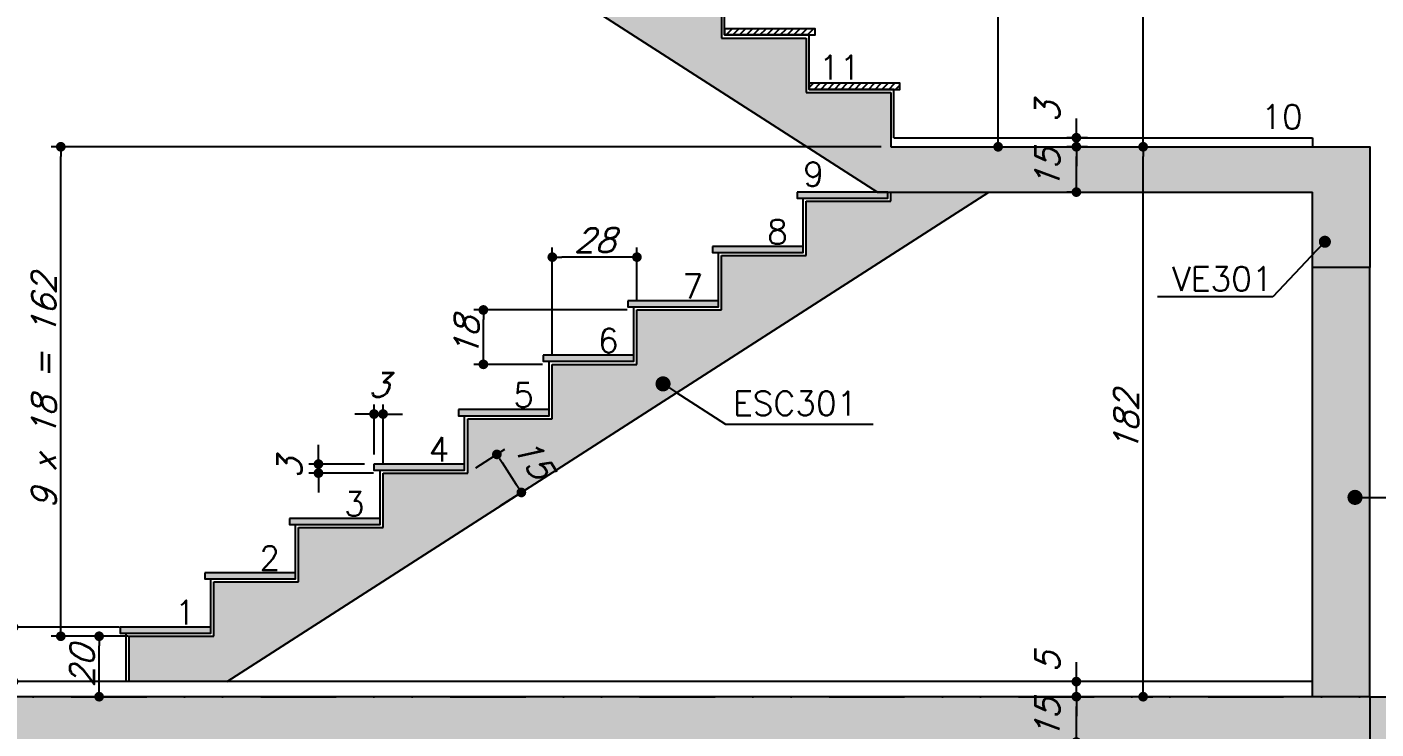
# Model space of a CAD drawing. Header units: millimetres. Extents: x 7530 to 14400, y -7174 to -2969.
# Drawn here: x 8109.7 to 8556.1, y -5785.6 to -5553.3 of the extents above; entities that cross this region are included whole.
import ezdxf
from ezdxf import colors
from ezdxf.entities.mleader import LeaderData, LeaderLine
from ezdxf.math import Vec2, Vec3

# ---------------------------------------------------------------- set-up
doc = ezdxf.new("R2010")
doc.units = ezdxf.units.MM
doc.header["$LTSCALE"] = 50
doc.header["$PDMODE"] = 3
doc.linetypes.add('DIVIDE2', pattern=[0.625, 0.25, -0.125, 0, -0.125, 0, -0.125])
for name, color, linetype in [('F-AUX-RED', 1, 'Continuous'), ('F-BOCEL CORTE', 2, 'Continuous'), ('F-BOCEL VISTA', 253, 'Continuous'), ('F-CORTE', 4, 'Continuous'), ('F-COTAS', 106, 'Continuous'), ('F-EIXOS-DET', 1, 'Continuous'), ('F-ESC CORTE', 4, 'Continuous'), ('F-ESC NOME', 2, 'Continuous'), ('F-ESC NUM', 2, 'Continuous'), ('F-ESC SOLIDO CORTE', 71, 'Continuous'), ('F-ESC VISTA', 2, 'Continuous'), ('F-REV_VISTA', 254, 'Continuous'), ('F-REVESTIMENTO', 1, 'Continuous'), ('F-SOLIDO', 71, 'Continuous'), ('F-TEXTO-YELLOW', 2, 'Continuous'), ('F-VISTA', 2, 'Continuous'), ('F-VISTA SÓLIDO', 254, 'Continuous'), ('F-VISTA SÓLIDO ESCADA', 253, 'Continuous')]:
    doc.layers.add(name, color=color, linetype=linetype)
doc.styles.add('5385-ARQ-PB-BAS-PLA-TER-TORRE-A-106-TXT$0$R60-75', font='romans.shx', dxfattribs={"height": 0.1125})
doc.styles.add('CP-TEXT-INCL', font='romans.shx', dxfattribs={"oblique": 20})
doc.styles.add('ROMANS', font='romans.shx')
doc.styles.get("Standard").update_dxf_attribs({"font": 'romans.shx'})
doc.dimstyles.new('CP-COTAS-50', dxfattribs={"dimscale": 0.64, "dimtxt": 12.5, "dimasz": 5, "dimexe": 5, "dimexo": 5, "dimgap": 2.5, "dimtad": 1, "dimdec": 1, "dimdsep": 46, "dimtxsty": 'CP-TEXT-INCL', "dimblk1": 'DOT', "dimblk2": 'DOT', "dimsah": 1, "dimcen": 9, "dimclrd": 256, "dimclre": 256, "dimclrt": 256, "dimadec": 0, "dimazin": 0, "dimtfac": 1, "dimtdec": 1, "dimtmove": 2, "dimatfit": 3, "dimldrblk": 'DOT', "dimfxl": 5, "dimtolj": 1, "dimarcsym": 0})

# ---------------------------------------------------------------- blocks, each defined once
blk = doc.blocks.new('BOCEL_VISTA_EST')
at = {"layer": 'F-BOCEL VISTA'}
h = blk.add_hatch(color=254, dxfattribs=at)
h.dxf.hatch_style = 1
h.paths.add_polyline_path([(-209.57, -462.94), (-209.57, -460.94), (-239.57, -460.94), (-239.57, -462.94)])
blk.add_lwpolyline([(-239.57, -460.94), (-239.57, -462.94), (-209.57, -462.94), (-209.57, -460.94), (-239.57, -460.94)], dxfattribs=at)
blk = doc.blocks.new('BOCEL_EST')
at = {"layer": 'F-BOCEL CORTE'}
h = blk.add_hatch(dxfattribs=at)
h.set_pattern_fill('ANSI31', color=2, scale=0.5)
h.paths.add_polyline_path([(13.59, -262.25), (13.59, -260.25), (-16.41, -260.25), (-16.41, -262.25)])
at = {"layer": 'F-BOCEL CORTE', "color": 2}
blk.add_lwpolyline([(-16.41, -260.25), (-16.41, -262.25), (13.59, -262.25), (13.59, -260.25), (-16.41, -260.25)], dxfattribs=at)
blk = doc.blocks.new('A$C641cacc2')
at = {"layer": 'F-EIXOS-DET', "color": 252, "linetype": 'DIVIDE2', "ltscale": 2}
blk.add_lwpolyline([(13416.17, -5663.79), (14211.67, -5663.79)], dxfattribs=at)
blk = doc.blocks.new('_DOT')
at = {"color": 0, "linetype": 'ByBlock'}
blk.add_line((-0.5, 0), (-1, 0), dxfattribs=at)
at = {"color": 0, "linetype": 'ByBlock', "const_width": 0.5}
blk.add_lwpolyline([(-0.25, 0, 1), (0.25, 0, 1)], format="xyb", close=True, dxfattribs=at)
blk = doc.blocks.new('*D314')
at = {"layer": 'DEFPOINTS', "color": 0, "transparency": 16777216}
for p in [(8260.72, -5646.93), (8311.53, -5646.93), (8283.53, -5664.93)]:
    blk.add_point(p, dxfattribs=at)
at = {"layer": 'F-COTAS', "lineweight": -2, "transparency": 16777216}
for p, q in [((8308.33, -5646.93), (8257.52, -5646.93)), ((8260.72, -5661.73), (8260.72, -5650.13)), ((8280.33, -5664.93), (8257.52, -5664.93))]:
    blk.add_line(p, q, dxfattribs=at)
at = {"layer": 'F-COTAS', "lineweight": -2, "transparency": 16777216, "xscale": 3.2, "yscale": 3.2, "zscale": 3.2}
for p, rotation in [((8260.72, -5646.93), 90), ((8260.72, -5664.93), 270)]:
    blk.add_blockref('_DOT', p, dxfattribs=dict(at, rotation=rotation))
at = {"layer": 'F-COTAS', "transparency": 16777216, "insert": (8255.12, -5655.93), "char_height": 8, "attachment_point": 5, "rotation": 90, "style": 'CP-TEXT-INCL'}
blk.add_mtext('\\A1;18', dxfattribs=at)
blk = doc.blocks.new('*D315')
at = {"layer": 'DEFPOINTS', "color": 0, "transparency": 16777216}
for p in [(8283.53, -5629.45), (8311.53, -5646.93), (8283.53, -5664.93)]:
    blk.add_point(p, dxfattribs=at)
at = {"layer": 'F-COTAS', "lineweight": -2, "transparency": 16777216}
for p, q in [((8283.53, -5661.73), (8283.53, -5626.25)), ((8311.53, -5643.73), (8311.53, -5626.25)), ((8308.33, -5629.45), (8286.73, -5629.45))]:
    blk.add_line(p, q, dxfattribs=at)
at = {"layer": 'F-COTAS', "lineweight": -2, "transparency": 16777216, "xscale": 3.2, "yscale": 3.2, "zscale": 3.2, "rotation": 180}
blk.add_blockref('_DOT', (8283.53, -5629.45), dxfattribs=at)
at = {"layer": 'F-COTAS', "lineweight": -2, "transparency": 16777216, "xscale": 3.2, "yscale": 3.2, "zscale": 3.2}
blk.add_blockref('_DOT', (8311.53, -5629.45), dxfattribs=at)
at = {"layer": 'F-COTAS', "transparency": 16777216, "insert": (8297.53, -5623.85), "char_height": 8, "attachment_point": 5, "style": 'CP-TEXT-INCL'}
blk.add_mtext('\\A1;28', dxfattribs=at)
blk = doc.blocks.new('*D316')
at = {"layer": 'DEFPOINTS', "color": 0, "transparency": 16777216}
for p in [(8224.53, -5681.38), (8224.53, -5697.93), (8227.53, -5700.93)]:
    blk.add_point(p, dxfattribs=at)
at = {"layer": 'F-COTAS', "lineweight": -2, "transparency": 16777216}
for p, q in [((8224.53, -5694.73), (8224.53, -5678.18)), ((8227.53, -5697.73), (8227.53, -5678.18)), ((8221.33, -5681.38), (8218.13, -5681.38)), ((8227.53, -5681.38), (8224.53, -5681.38)), ((8230.73, -5681.38), (8233.93, -5681.38))]:
    blk.add_line(p, q, dxfattribs=at)
at = {"layer": 'F-COTAS', "lineweight": -2, "transparency": 16777216, "xscale": 3.2, "yscale": 3.2, "zscale": 3.2}
blk.add_blockref('_DOT', (8224.53, -5681.38), dxfattribs=at)
at = {"layer": 'F-COTAS', "lineweight": -2, "transparency": 16777216, "xscale": 3.2, "yscale": 3.2, "zscale": 3.2, "rotation": 180}
blk.add_blockref('_DOT', (8227.53, -5681.38), dxfattribs=at)
at = {"layer": 'F-COTAS', "transparency": 16777216, "insert": (8226.03, -5671.78), "char_height": 8, "attachment_point": 5, "style": 'CP-TEXT-INCL'}
blk.add_mtext('\\A1;3', dxfattribs=at)
blk = doc.blocks.new('*D317')
at = {"layer": 'DEFPOINTS', "color": 0, "transparency": 16777216}
for p in [(8206.15, -5697.93), (8224.53, -5697.93), (8227.53, -5700.93)]:
    blk.add_point(p, dxfattribs=at)
at = {"layer": 'F-COTAS', "lineweight": -2, "transparency": 16777216}
for p, q in [((8206.15, -5694.73), (8206.15, -5691.53)), ((8221.33, -5697.93), (8202.95, -5697.93)), ((8206.15, -5700.93), (8206.15, -5697.93)), ((8224.33, -5700.93), (8202.95, -5700.93)), ((8206.15, -5704.13), (8206.15, -5707.33))]:
    blk.add_line(p, q, dxfattribs=at)
at = {"layer": 'F-COTAS', "lineweight": -2, "transparency": 16777216, "xscale": 3.2, "yscale": 3.2, "zscale": 3.2}
for p, rotation in [((8206.15, -5697.93), 270), ((8206.15, -5700.93), 90)]:
    blk.add_blockref('_DOT', p, dxfattribs=dict(at, rotation=rotation))
at = {"layer": 'F-COTAS', "transparency": 16777216, "insert": (8196.55, -5699.43), "char_height": 8, "attachment_point": 5, "rotation": 90, "style": 'CP-TEXT-INCL'}
blk.add_mtext('\\A1;3', dxfattribs=at)
blk = doc.blocks.new('*D332')
at = {"layer": 'DEFPOINTS', "color": 0, "transparency": 16777216}
for p in [(8133.57, -5754.93), (8146.53, -5754.93), (8149.62, -5774.93)]:
    blk.add_point(p, dxfattribs=at)
at = {"layer": 'F-COTAS', "lineweight": -2, "transparency": 16777216}
for p, q in [((8143.33, -5754.93), (8130.37, -5754.93)), ((8133.57, -5771.73), (8133.57, -5758.13)), ((8146.42, -5774.93), (8130.37, -5774.93))]:
    blk.add_line(p, q, dxfattribs=at)
at = {"layer": 'F-COTAS', "lineweight": -2, "transparency": 16777216, "xscale": 3.2, "yscale": 3.2, "zscale": 3.2}
for p, rotation in [((8133.57, -5754.93), 90), ((8133.57, -5774.93), 270)]:
    blk.add_blockref('_DOT', p, dxfattribs=dict(at, rotation=rotation))
at = {"layer": 'F-COTAS', "transparency": 16777216, "insert": (8127.97, -5764.93), "char_height": 8, "attachment_point": 5, "rotation": 90, "style": 'CP-TEXT-INCL'}
blk.add_mtext('\\A1;20', dxfattribs=at)
blk = doc.blocks.new('*D333')
at = {"layer": 'DEFPOINTS', "color": 0, "transparency": 16777216}
for p in [(8143.53, -5751.93), (8105.26, -5769.93), (8116.7, -5769.93)]:
    blk.add_point(p, dxfattribs=at)
at = {"layer": 'F-COTAS', "lineweight": -2, "transparency": 16777216}
for p, q in [((8140.33, -5751.93), (8102.06, -5751.93)), ((8105.26, -5755.13), (8105.26, -5766.73)), ((8113.5, -5769.93), (8102.06, -5769.93))]:
    blk.add_line(p, q, dxfattribs=at)
at = {"layer": 'F-COTAS', "lineweight": -2, "transparency": 16777216, "xscale": 3.2, "yscale": 3.2, "zscale": 3.2}
for p, rotation in [((8105.26, -5751.93), 90), ((8105.26, -5769.93), 270)]:
    blk.add_blockref('_DOT', p, dxfattribs=dict(at, rotation=rotation))
at = {"layer": 'F-COTAS', "transparency": 16777216, "insert": (8099.66, -5760.93), "char_height": 8, "attachment_point": 5, "rotation": 90, "style": 'CP-TEXT-INCL'}
blk.add_mtext('\\A1;18', dxfattribs=at)
blk = doc.blocks.new('*D346')
at = {"layer": 'DEFPOINTS', "color": 0, "transparency": 16777216}
for p in [(8255.53, -5700.93), (8273.29, -5707.34), (8263.64, -5713.54)]:
    blk.add_point(p, dxfattribs=at)
at = {"layer": 'F-COTAS', "lineweight": -2, "transparency": 16777216}
for p, q in [((8258.22, -5699.2), (8267.87, -5692.99)), ((8266.91, -5697.42), (8271.56, -5704.65)), ((8266.33, -5711.81), (8275.98, -5705.61))]:
    blk.add_line(p, q, dxfattribs=at)
at = {"layer": 'F-COTAS', "lineweight": -2, "transparency": 16777216, "xscale": 3.2, "yscale": 3.2, "zscale": 3.2}
for p, rotation in [((8265.18, -5694.73), 122.7352262721097), ((8273.29, -5707.34), 302.7352262721097)]:
    blk.add_blockref('_DOT', p, dxfattribs=dict(at, rotation=rotation))
at = {"layer": 'F-COTAS', "transparency": 16777216, "insert": (8277.31, -5695.84), "char_height": 8, "attachment_point": 5, "rotation": 302.7352, "style": 'CP-TEXT-INCL'}
blk.add_mtext('\\A1;15', dxfattribs=at)
blk = doc.blocks.new('*D361')
at = {"layer": 'DEFPOINTS', "color": 0, "transparency": 16777216}
for p in [(8477.24, -5592.93), (8479.04, -5592.93), (8477.24, -5774.93)]:
    blk.add_point(p, dxfattribs=at)
at = {"layer": 'F-COTAS', "lineweight": -2, "transparency": 16777216}
for p, q in [((8480.44, -5592.93), (8482.24, -5592.93)), ((8479.04, -5771.73), (8479.04, -5596.13)), ((8480.44, -5774.93), (8482.24, -5774.93))]:
    blk.add_line(p, q, dxfattribs=at)
at = {"layer": 'F-COTAS', "lineweight": -2, "transparency": 16777216, "xscale": 3.2, "yscale": 3.2, "zscale": 3.2}
for p, rotation in [((8479.04, -5592.93), 90), ((8479.04, -5774.93), 270)]:
    blk.add_blockref('_DOT', p, dxfattribs=dict(at, rotation=rotation))
at = {"layer": 'F-COTAS', "transparency": 16777216, "insert": (8473.44, -5683.93), "char_height": 8, "attachment_point": 5, "rotation": 90, "style": 'CP-TEXT-INCL'}
blk.add_mtext('\\A1;182', dxfattribs=at)
blk = doc.blocks.new('*D362')
at = {"layer": 'DEFPOINTS', "color": 0, "transparency": 16777216}
for p in [(8479.04, -5250.93), (8484.52, -5250.93), (8477.24, -5592.93)]:
    blk.add_point(p, dxfattribs=at)
at = {"layer": 'F-COTAS', "lineweight": -2, "transparency": 16777216}
for p, q in [((8481.32, -5250.93), (8475.84, -5250.93)), ((8479.04, -5589.73), (8479.04, -5254.13)), ((8480.44, -5592.93), (8482.24, -5592.93))]:
    blk.add_line(p, q, dxfattribs=at)
at = {"layer": 'F-COTAS', "lineweight": -2, "transparency": 16777216, "xscale": 3.2, "yscale": 3.2, "zscale": 3.2}
for p, rotation in [((8479.04, -5250.93), 90), ((8479.04, -5592.93), 270)]:
    blk.add_blockref('_DOT', p, dxfattribs=dict(at, rotation=rotation))
at = {"layer": 'F-COTAS', "transparency": 16777216, "insert": (8473.44, -5421.93), "char_height": 8, "attachment_point": 5, "rotation": 90, "style": 'CP-TEXT-INCL'}
blk.add_mtext('\\A1;342', dxfattribs=at)
blk = doc.blocks.new('*D366')
at = {"layer": 'DEFPOINTS', "color": 0, "transparency": 16777216}
for p in [(8456.95, -5592.93), (8461.58, -5592.93), (8461.58, -5607.93)]:
    blk.add_point(p, dxfattribs=at)
at = {"layer": 'F-COTAS', "lineweight": -2, "transparency": 16777216}
for p, q in [((8458.38, -5592.93), (8453.75, -5592.93)), ((8456.95, -5604.73), (8456.95, -5596.13)), ((8458.38, -5607.93), (8453.75, -5607.93))]:
    blk.add_line(p, q, dxfattribs=at)
at = {"layer": 'F-COTAS', "lineweight": -2, "transparency": 16777216, "xscale": 3.2, "yscale": 3.2, "zscale": 3.2}
for p, rotation in [((8456.95, -5592.93), 90), ((8456.95, -5607.93), 270)]:
    blk.add_blockref('_DOT', p, dxfattribs=dict(at, rotation=rotation))
at = {"layer": 'F-COTAS', "transparency": 16777216, "insert": (8447.35, -5600.43), "char_height": 8, "attachment_point": 5, "rotation": 90, "style": 'CP-TEXT-INCL'}
blk.add_mtext('\\A1;15', dxfattribs=at)
blk = doc.blocks.new('*D367')
at = {"layer": 'DEFPOINTS', "color": 0, "transparency": 16777216}
for p in [(8456.95, -5589.93), (8463.78, -5589.93), (8463.78, -5592.93)]:
    blk.add_point(p, dxfattribs=at)
at = {"layer": 'F-COTAS', "lineweight": -2, "transparency": 16777216}
for p, q in [((8456.95, -5586.73), (8456.95, -5583.53)), ((8460.58, -5589.93), (8453.75, -5589.93)), ((8460.58, -5592.93), (8453.75, -5592.93)), ((8456.95, -5592.93), (8456.95, -5589.93)), ((8456.95, -5596.13), (8456.95, -5599.33))]:
    blk.add_line(p, q, dxfattribs=at)
at = {"layer": 'F-COTAS', "lineweight": -2, "transparency": 16777216, "xscale": 3.2, "yscale": 3.2, "zscale": 3.2}
for p, rotation in [((8456.95, -5589.93), 270), ((8456.95, -5592.93), 90)]:
    blk.add_blockref('_DOT', p, dxfattribs=dict(at, rotation=rotation))
at = {"layer": 'F-COTAS', "transparency": 16777216, "insert": (8447.35, -5581.55), "char_height": 8, "attachment_point": 5, "rotation": 90, "style": 'CP-TEXT-INCL'}
blk.add_mtext('\\A1;3', dxfattribs=at)
blk = doc.blocks.new('*D374')
at = {"layer": 'DEFPOINTS', "color": 0, "transparency": 16777216}
for p in [(8456.95, -5774.93), (8461.58, -5774.93), (8461.58, -5789.93)]:
    blk.add_point(p, dxfattribs=at)
at = {"layer": 'F-COTAS', "lineweight": -2, "transparency": 16777216}
for p, q in [((8458.38, -5774.93), (8453.75, -5774.93)), ((8456.95, -5786.73), (8456.95, -5778.13)), ((8458.38, -5789.93), (8453.75, -5789.93))]:
    blk.add_line(p, q, dxfattribs=at)
at = {"layer": 'F-COTAS', "lineweight": -2, "transparency": 16777216, "xscale": 3.2, "yscale": 3.2, "zscale": 3.2}
for p, rotation in [((8456.95, -5774.93), 90), ((8456.95, -5789.93), 270)]:
    blk.add_blockref('_DOT', p, dxfattribs=dict(at, rotation=rotation))
at = {"layer": 'F-COTAS', "transparency": 16777216, "insert": (8447.35, -5782.43), "char_height": 8, "attachment_point": 5, "rotation": 90, "style": 'CP-TEXT-INCL'}
blk.add_mtext('\\A1;15', dxfattribs=at)
blk = doc.blocks.new('*D375')
at = {"layer": 'DEFPOINTS', "color": 0, "transparency": 16777216}
for p in [(8456.95, -5769.93), (8463.78, -5769.93), (8463.78, -5774.93)]:
    blk.add_point(p, dxfattribs=at)
at = {"layer": 'F-COTAS', "lineweight": -2, "transparency": 16777216}
for p, q in [((8456.95, -5766.73), (8456.95, -5763.53)), ((8460.58, -5769.93), (8453.75, -5769.93)), ((8456.95, -5774.93), (8456.95, -5769.93)), ((8460.58, -5774.93), (8453.75, -5774.93)), ((8456.95, -5778.13), (8456.95, -5781.33))]:
    blk.add_line(p, q, dxfattribs=at)
at = {"layer": 'F-COTAS', "lineweight": -2, "transparency": 16777216, "xscale": 3.2, "yscale": 3.2, "zscale": 3.2}
for p, rotation in [((8456.95, -5769.93), 270), ((8456.95, -5774.93), 90)]:
    blk.add_blockref('_DOT', p, dxfattribs=dict(at, rotation=rotation))
at = {"layer": 'F-COTAS', "transparency": 16777216, "insert": (8447.35, -5763.55), "char_height": 8, "attachment_point": 5, "rotation": 90, "style": 'CP-TEXT-INCL'}
blk.add_mtext('\\A1;5', dxfattribs=at)
blk = doc.blocks.new('*D381')
at = {"layer": 'DEFPOINTS', "color": 0, "transparency": 16777216}
for p in [(8120.89, -5592.93), (8395.53, -5592.93), (8146.53, -5754.93)]:
    blk.add_point(p, dxfattribs=at)
at = {"layer": 'F-COTAS', "lineweight": -2, "transparency": 16777216}
for p, q in [((8392.33, -5592.93), (8117.69, -5592.93)), ((8120.89, -5751.73), (8120.89, -5596.13)), ((8143.33, -5754.93), (8117.69, -5754.93))]:
    blk.add_line(p, q, dxfattribs=at)
at = {"layer": 'F-COTAS', "lineweight": -2, "transparency": 16777216, "xscale": 3.2, "yscale": 3.2, "zscale": 3.2}
for p, rotation in [((8120.89, -5592.93), 90), ((8120.89, -5754.93), 270)]:
    blk.add_blockref('_DOT', p, dxfattribs=dict(at, rotation=rotation))
at = {"layer": 'F-COTAS', "transparency": 16777216, "insert": (8115.29, -5673.93), "char_height": 8, "attachment_point": 5, "rotation": 90, "style": 'CP-TEXT-INCL'}
blk.add_mtext('\\A1;9 x 18 = 162', dxfattribs=at)
blk = doc.blocks.new('*D382')
at = {"layer": 'DEFPOINTS', "color": 0, "transparency": 16777216}
for p in [(8192.53, -5412.93), (8431.06, -5412.93), (8395.53, -5592.93)]:
    blk.add_point(p, dxfattribs=at)
at = {"layer": 'F-COTAS', "lineweight": -2, "transparency": 16777216}
for p, q in [((8195.73, -5412.93), (8434.26, -5412.93)), ((8431.06, -5589.73), (8431.06, -5416.13)), ((8398.73, -5592.93), (8434.26, -5592.93))]:
    blk.add_line(p, q, dxfattribs=at)
at = {"layer": 'F-COTAS', "lineweight": -2, "transparency": 16777216, "xscale": 3.2, "yscale": 3.2, "zscale": 3.2}
for p, rotation in [((8431.06, -5412.93), 90), ((8431.06, -5592.93), 270)]:
    blk.add_blockref('_DOT', p, dxfattribs=dict(at, rotation=rotation))
at = {"layer": 'F-COTAS', "transparency": 16777216, "insert": (8425.46, -5502.93), "char_height": 8, "attachment_point": 5, "rotation": 90, "style": 'CP-TEXT-INCL'}
blk.add_mtext('\\A1;10 x 18 = 180', dxfattribs=at)

msp = doc.modelspace()

# ---------------------------------------------------------------- hatches: boundary and pattern name
at = {"layer": 'F-ESC SOLIDO CORTE'}
h = msp.add_hatch(color=256, dxfattribs=at)
h.dxf.hatch_style = 1
h.paths.add_polyline_path([(8367.528, -5556.927), (8339.528, -5556.927), (8339.528, -5538.927), (8311.528, -5538.927), (8311.528, -5520.927), (8283.528, -5520.927), (8283.528, -5502.927), (8255.528, -5502.927), (8255.528, -5484.927), (8227.528, -5484.927), (8227.528, -5466.927), (8199.528, -5466.927), (8199.528, -5448.927), (8171.528, -5448.927), (8171.528, -5430.927), (8143.528, -5430.927), (8143.528, -5412.927), (7928.528, -5412.927), (7928.528, -5427.927), (8111.123, -5427.927), (8391.123, -5607.927), (8394.528, -5607.927), (8535.028, -5607.927), (8535.028, -5632.927), (8554.028, -5632.927), (8554.028, -5592.927), (8535.028, -5592.927), (8395.528, -5592.927), (8395.528, -5574.927), (8367.528, -5574.927)])
at = {"layer": 'F-SOLIDO'}
h = msp.add_hatch(color=256, dxfattribs=at)
h.dxf.hatch_style = 1
h.paths.add_polyline_path([(8554.028, -5774.927), (7928.528, -5774.927), (7928.528, -5789.927), (8535.028, -5789.927), (8535.028, -5819.927), (8554.028, -5819.927)])
h.paths.add_polyline_path([(7928.528, -3502.927), (7903.528, -3502.927), (7903.528, -3562.927), (7873.528, -3562.927), (7873.528, -3577.927), (7903.528, -3577.927), (7903.528, -3904.927), (7873.528, -3904.927), (7873.528, -3919.927), (7903.528, -3919.927), (7903.528, -4246.927), (7873.528, -4246.927), (7873.528, -4261.927), (7903.528, -4261.927), (7903.528, -4588.927), (7873.528, -4588.927), (7873.528, -4603.927), (7903.528, -4603.927), (7903.528, -4933.925), (7873.528, -4933.925), (7873.528, -4948.925), (7903.528, -4948.925), (7903.528, -5774.927), (7873.528, -5774.927), (7873.528, -5789.927), (7903.528, -5789.927), (7903.528, -5819.927), (7928.528, -5819.927)])
at = {"layer": 'F-VISTA SÓLIDO'}
h = msp.add_hatch(color=256, dxfattribs=at)
h.dxf.hatch_style = 1
h.paths.add_polyline_path([(8535.028, -5819.927), (8535.028, -5789.927), (7928.528, -5789.927), (7928.528, -5819.927)])
h.paths.add_polyline_path([(8614.028, -5804.927), (8614.028, -5774.927), (8554.028, -5774.927), (8554.028, -5804.927)])
h.paths.add_polyline_path([(8554.028, -5632.927), (8535.028, -5632.927), (8535.028, -5774.927), (8554.028, -5774.927)])
at = {"layer": 'F-VISTA SÓLIDO ESCADA'}
h = msp.add_hatch(color=256, dxfattribs=at)
h.dxf.hatch_style = 1
h.paths.add_polyline_path([(8427.934, -5607.927), (8395.528, -5607.927), (8395.528, -5610.927), (8367.528, -5610.927), (8367.528, -5628.927), (8339.528, -5628.927), (8339.528, -5646.927), (8311.528, -5646.927), (8311.528, -5664.927), (8283.528, -5664.927), (8283.528, -5682.927), (8255.528, -5682.927), (8255.528, -5700.927), (8227.528, -5700.927), (8227.528, -5718.927), (8199.528, -5718.927), (8199.528, -5736.927), (8171.528, -5736.927), (8171.528, -5754.927), (8143.528, -5754.927), (8143.528, -5769.927), (8175.934, -5769.927)])

# ---------------------------------------------------------------- linework, layer by layer
at = {"layer": 'F-CORTE'}
msp.add_line((8554.028, -5774.927), (7928.528, -5774.927), dxfattribs=at)
msp.add_lwpolyline([(8554.028, -5774.927), (8554.028, -5819.927)], dxfattribs=at)
at = {"layer": 'F-ESC CORTE'}
for p, q in [((8339.528, -5538.927), (8339.528, -5556.927)), ((8367.528, -5556.927), (8367.528, -5574.927)), ((8395.528, -5574.927), (8395.528, -5592.927))]:
    msp.add_line(p, q, dxfattribs=at)
for points in [[(7928.528, -5427.927), (8111.123, -5427.927), (8391.123, -5607.927), (8535.028, -5607.927)], [(8339.528, -5556.927), (8367.528, -5556.927)], [(8367.528, -5574.927), (8395.528, -5574.927)], [(8395.528, -5592.927), (8535.028, -5592.927)], [(8535.028, -5592.927), (8554.028, -5592.927), (8554.028, -5632.927), (8535.028, -5632.927), (8535.028, -5607.927)]]:
    msp.add_lwpolyline(points, dxfattribs=at)
at = {"layer": 'F-ESC VISTA'}
for p, q in [((8367.528, -5628.927), (8367.528, -5610.927)), ((8367.528, -5610.927), (8395.528, -5610.927)), ((8395.528, -5610.927), (8395.528, -5607.927)), ((8339.528, -5646.927), (8339.528, -5628.927)), ((8339.528, -5628.927), (8367.528, -5628.927)), ((8311.528, -5664.927), (8311.528, -5646.927)), ((8311.528, -5646.927), (8339.528, -5646.927)), ((8283.528, -5682.927), (8283.528, -5664.927)), ((8283.528, -5664.927), (8311.528, -5664.927)), ((8255.528, -5700.927), (8255.528, -5682.927)), ((8255.528, -5682.927), (8283.528, -5682.927)), ((8227.528, -5718.927), (8227.528, -5700.927)), ((8227.528, -5700.927), (8255.528, -5700.927)), ((8199.528, -5736.927), (8199.528, -5718.927)), ((8199.528, -5718.927), (8227.528, -5718.927)), ((8171.528, -5754.927), (8171.528, -5736.927)), ((8171.528, -5736.927), (8199.528, -5736.927)), ((8143.528, -5769.927), (8143.528, -5754.927)), ((8143.528, -5754.927), (8171.528, -5754.927))]:
    msp.add_line(p, q, dxfattribs=at)
msp.add_lwpolyline([(8175.934, -5769.927), (8427.934, -5607.927)], dxfattribs=at)
at = {"layer": 'F-REV_VISTA'}
for p, q in [((8366.528, -5627.927), (8366.528, -5609.927)), ((8366.528, -5609.927), (8394.528, -5609.927)), ((8394.528, -5609.927), (8394.528, -5607.927)), ((8338.528, -5645.927), (8338.528, -5627.927)), ((8338.528, -5627.927), (8366.528, -5627.927)), ((8310.528, -5663.927), (8310.528, -5645.927)), ((8310.528, -5645.927), (8338.528, -5645.927)), ((8282.528, -5681.927), (8282.528, -5663.927)), ((8282.528, -5663.927), (8310.528, -5663.927)), ((8254.528, -5699.927), (8254.528, -5681.927)), ((8254.528, -5681.927), (8282.528, -5681.927)), ((8226.528, -5717.927), (8226.528, -5699.927)), ((8226.528, -5699.927), (8254.528, -5699.927)), ((8198.528, -5735.927), (8198.528, -5717.927)), ((8198.528, -5717.927), (8226.528, -5717.927)), ((8170.528, -5753.927), (8170.528, -5735.927)), ((8170.528, -5735.927), (8198.528, -5735.927)), ((8142.528, -5769.927), (8142.528, -5753.927)), ((8142.528, -5753.927), (8170.528, -5753.927))]:
    msp.add_line(p, q, dxfattribs=at)
at = {"layer": 'F-REVESTIMENTO'}
for p, q in [((8340.528, -5555.927), (8340.528, -5537.927)), ((8368.528, -5555.927), (8340.528, -5555.927)), ((8368.528, -5573.927), (8368.528, -5555.927)), ((8396.528, -5573.927), (8368.528, -5573.927)), ((8396.528, -5589.927), (8396.528, -5573.927)), ((8396.528, -5589.927), (8535.028, -5589.927)), ((8535.028, -5769.927), (7928.528, -5769.927))]:
    msp.add_line(p, q, dxfattribs=at)
msp.add_lwpolyline([(8535.028, -5589.927), (8535.028, -5592.927)], dxfattribs=at)
at = {"layer": 'F-VISTA'}
for points in [[(8535.028, -5774.927), (8535.028, -5632.927)], [(8554.028, -5774.927), (8554.028, -5632.927)], [(8554.028, -5774.927), (8614.028, -5774.927)]]:
    msp.add_lwpolyline(points, dxfattribs=at)

# ---------------------------------------------------------------- block references
at = {"layer": 'F-BOCEL CORTE'}
for p in [(8356.939, -5293.674), (8384.939, -5311.674)]:
    msp.add_blockref('BOCEL_EST', p, dxfattribs=at)
at = {"layer": 'F-BOCEL VISTA'}
for p in [(8604.093, -5146.989), (8576.093, -5164.989), (8548.093, -5182.989), (8520.093, -5200.989), (8492.093, -5218.989), (8464.093, -5236.989), (8436.093, -5254.989), (8408.093, -5272.989), (8380.093, -5290.989)]:
    msp.add_blockref('BOCEL_VISTA_EST', p, dxfattribs=at)
at = {"layer": 'F-EIXOS-DET'}
msp.add_blockref('A$C641cacc2', (-5542.644, -111.134), dxfattribs=at)

# ---------------------------------------------------------------- texts
at = {"layer": 'F-ESC NOME', "style": 'ROMANS'}
msp.add_text('ESC301', height=8, dxfattribs=at).set_placement((8343.342, -5681.841))
at = {"layer": 'F-ESC NUM', "style": '5385-ARQ-PB-BAS-PLA-TER-TORRE-A-106-TXT$0$R60-75'}
for s, p in [('11', (8371.8, -5570.617)), ('10', (8518.106, -5587.021)), ('9', (8366.528, -5605.975)), ('8', (8354.607, -5625.087)), ('7', (8326.607, -5643.087)), ('6', (8298.607, -5661.087)), ('5', (8270.607, -5679.087)), ('4', (8242.607, -5697.087)), ('3', (8214.607, -5715.087)), ('2', (8186.607, -5733.087)), ('1', (8158.607, -5751.087))]:
    msp.add_text(s, height=8, dxfattribs=at).set_placement(p)
at = {"layer": 'F-TEXTO-YELLOW', "style": 'ROMANS'}
msp.add_text('VE301', height=8, dxfattribs=at).set_placement((8488.643, -5640.618))

# ---------------------------------------------------------------- dimensions: what is measured, and where the dimension line sits
at = {"layer": 'F-COTAS'}
for base, p1, p2, picture, middle in [((8479.036, -5250.927), (8477.236, -5592.927), (8484.52, -5250.927), '*D362', (8473.436, -5421.927)), ((8456.945, -5592.927), (8461.575, -5607.927), (8461.575, -5592.927), '*D366', (8447.345, -5600.427)), ((8479.036, -5592.927), (8477.236, -5774.927), (8477.236, -5592.927), '*D361', (8473.436, -5683.927)), ((8456.945, -5774.927), (8461.575, -5789.927), (8461.575, -5774.927), '*D374', (8447.345, -5782.427))]:
    dim = msp.add_linear_dim(base=base, p1=p1, p2=p2, angle=90, dimstyle='CP-COTAS-50', dxfattribs=at)
    dim.commit()
    dim.dimension.update_dxf_attribs({"geometry": picture, "text_midpoint": middle})
for base, p1, p2, text, picture, middle in [((8431.056, -5412.927), (8395.528, -5592.927), (8192.528, -5412.927), '10 x 18 = <>', '*D382', (8425.456, -5502.927)), ((8120.891, -5592.927), (8146.528, -5754.927), (8395.528, -5592.927), '9 x 18 = <>', '*D381', (8115.291, -5673.927))]:
    dim = msp.add_linear_dim(base=base, p1=p1, p2=p2, angle=90, text=text, dimstyle='CP-COTAS-50', dxfattribs=at)
    dim.commit()
    dim.dimension.update_dxf_attribs({"geometry": picture, "text_midpoint": middle})
for base, p1, p2, picture, middle in [((8456.945, -5589.927), (8463.778, -5592.927), (8463.778, -5589.927), '*D367', (8447.345, -5581.546)), ((8456.945, -5769.927), (8463.778, -5774.927), (8463.778, -5769.927), '*D375', (8447.345, -5763.546))]:
    dim = msp.add_linear_dim(base=base, p1=p1, p2=p2, angle=90, dimstyle='CP-COTAS-50', dxfattribs=at)
    dim.commit()
    dim.dimension.update_dxf_attribs({"geometry": picture, "text_midpoint": middle, "dimtype": 160})
for base, p1, p2, picture, middle in [((8283.528, -5629.454), (8311.528, -5646.927), (8283.528, -5664.927), '*D315', (8297.528, -5623.854)), ((8224.528, -5681.384), (8227.528, -5700.927), (8224.528, -5697.927), '*D316', (8226.028, -5671.784))]:
    dim = msp.add_linear_dim(base=base, p1=p1, p2=p2, dimstyle='CP-COTAS-50', override={"dimfxl": 2.5}, dxfattribs=at)
    dim.commit()
    dim.dimension.update_dxf_attribs({"geometry": picture, "text_midpoint": middle})
for base, p1, p2, picture, middle in [((8260.717, -5646.927), (8283.528, -5664.927), (8311.528, -5646.927), '*D314', (8255.117, -5655.927)), ((8206.154, -5697.927), (8227.528, -5700.927), (8224.528, -5697.927), '*D317', (8196.554, -5699.427)), ((8105.26, -5769.927), (8143.528, -5751.927), (8116.703, -5769.927), '*D333', (8099.66, -5760.927)), ((8133.567, -5754.927), (8149.618, -5774.927), (8146.528, -5754.927), '*D332', (8127.967, -5764.927))]:
    dim = msp.add_linear_dim(base=base, p1=p1, p2=p2, angle=90, dimstyle='CP-COTAS-50', override={"dimfxl": 2.5}, dxfattribs=at)
    dim.commit()
    dim.dimension.update_dxf_attribs({"geometry": picture, "text_midpoint": middle})
dim = msp.add_aligned_dim(p1=(8255.528, -5700.927), p2=(8263.639, -5713.545), distance=11.469, dimstyle='CP-COTAS-50', dxfattribs=at)
dim.commit()
dim.dimension.update_dxf_attribs({"geometry": '*D346', "text_midpoint": (8277.307, -5695.843)})

# ---------------------------------------------------------------- leaders
at = {"layer": 'F-AUX-RED'}
ml = msp.add_multileader_mtext('Standard', dxfattribs=at)
ml.set_content('', color=256)
ml.set_leader_properties()
ml.set_arrow_properties(name='DOT')
ml.build(insert=Vec2(0, 0))
ml.multileader.update_dxf_attribs({"text_right_attachment_type": 6, "dogleg_length": 0.36})
ctx = ml.context
ctx.base_point, ctx.char_height, ctx.landing_gap_size, ctx.plane_origin = Vec3(8483.687, -5642.539), 0.18, 0.09, Vec3(8533.411, -5629.787)
ctx.right_attachment, ctx.text_align_type = 6, 2
notes = []
notes.append((ctx, [(0, (1, 1, 0), (8521.96, -5642.629), (-1, 0), 38.093, [(0, [(8539.18, -5624.359)], 0, [])])]))
ctx.mtext.insert, ctx.mtext.rotation, ctx.mtext.alignment, ctx.mtext.flow_direction = Vec3(8483.777, -5642.449), 3.1415927, 3, 5
ml = msp.add_multileader_mtext('Standard', dxfattribs=at)
ml.set_content('', color=256)
ml.set_leader_properties()
ml.set_arrow_properties(name='DOT')
ml.build(insert=Vec2(0, 0))
ml.multileader.update_dxf_attribs({"text_right_attachment_type": 6, "dogleg_length": 0.36, "arrow_head_size": 5})
ctx = ml.context
ctx.base_point, ctx.char_height, ctx.arrow_head_size, ctx.landing_gap_size, ctx.plane_origin = Vec3(8389.657, -5684.756), 0.18, 5, 0.09, Vec3(8320.172, -5666.756)
ctx.right_attachment = 6
notes.append((ctx, [(0, (1, 1, 0), (8340.817, -5684.756), (1, 0), 48.841, [(0, [(8320.172, -5671.394)], 0, [])])]))
ctx.mtext.insert, ctx.mtext.rotation, ctx.mtext.flow_direction = Vec3(8389.747, -5684.666), -3.1415927, 5
ml = msp.add_multileader_mtext('Standard', dxfattribs=at)
ml.set_content('', color=256)
ml.set_leader_properties()
ml.set_arrow_properties(name='DOT')
ml.build(insert=Vec2(0, 0))
ml.multileader.update_dxf_attribs({"text_right_attachment_type": 6, "dogleg_length": 0.36, "arrow_head_size": 5})
ctx = ml.context
ctx.base_point, ctx.char_height, ctx.arrow_head_size, ctx.landing_gap_size, ctx.plane_origin = Vec3(8597.381, -5708.957), 0.18, 5, 0.09, Vec3(8549.153, -5690.957)
ctx.right_attachment = 6
notes.append((ctx, [(0, (1, 1, 0), (8563.888, -5708.957), (1, 0), 33.493, [(0, [(8549.153, -5708.957)], 0, [])])]))
ctx.mtext.insert, ctx.mtext.rotation, ctx.mtext.flow_direction = Vec3(8597.471, -5708.867), -3.1415927, 5
for ctx, leaders in notes:
    for number, flags, end, landing, length, lines in leaders:
        leader = LeaderData()
        leader.index, (leader.has_last_leader_line, leader.has_dogleg_vector, leader.attachment_direction) = number, flags
        leader.last_leader_point, leader.dogleg_vector, leader.dogleg_length = Vec3(end), Vec3(landing), length
        for number, points, colour, breaks in lines:
            line = LeaderLine()
            line.index, line.vertices, line.color, line.breaks = number, Vec3.list(points), colors.encode_raw_color(colour), breaks
            leader.lines.append(line)
        ctx.leaders.append(leader)

doc.saveas('drawing.dxf')
